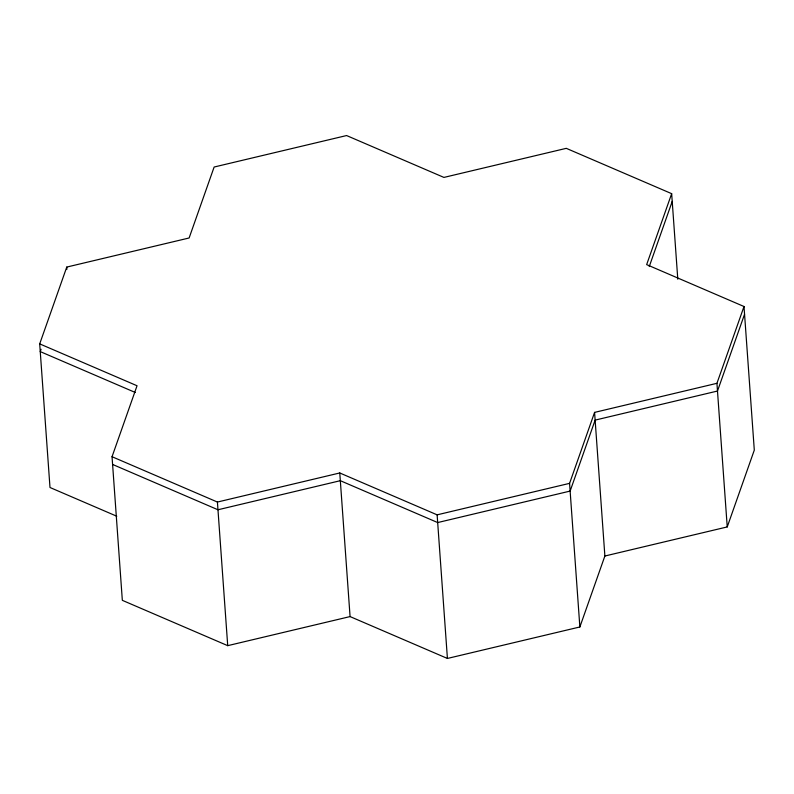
<?xml version="1.0" encoding="UTF-8"?>
<svg xmlns="http://www.w3.org/2000/svg" width="794" height="794" viewBox="0 0 794 794"><rect width="100%" height="100%" fill="white"/><g stroke="black" fill="none" stroke-linecap="round" stroke-linejoin="round"><path stroke-width="1.19" d="M116.778 516.229L49.992 487.496L39.7 343.881L66.765 267.072L189.121 237.982L214.132 167.028L346.581 135.546L443.925 177.419L566.281 148.339L671.664 193.667L677.798 279.22M41.07 349.271L40.256 351.603L135.337 392.504M671.664 193.667L646.653 264.62L744.008 306.504L716.932 383.313L594.577 412.394L604.879 556.018L579.868 626.972L447.419 658.454L350.075 616.581L227.719 645.661L122.336 600.333L112.043 456.719L137.044 385.755L39.7 343.881M579.868 626.972L569.576 483.357L594.577 412.394M649.264 266.526L672.22 201.388M744.564 314.226L717.488 391.035L595.133 420.115L570.132 491.079L437.683 522.561L340.328 480.688L217.973 509.768L112.599 464.44M604.879 556.018L727.235 526.928L754.3 450.119L744.008 306.504M112.043 456.719L217.417 502.046L339.772 472.966L437.127 514.84L569.576 483.357M716.932 383.313L727.235 526.928M437.127 514.84L447.419 658.454M339.772 472.966L350.075 616.581M217.417 502.046L227.719 645.661M66.765 267.072L66.924 269.275"/></g></svg>
